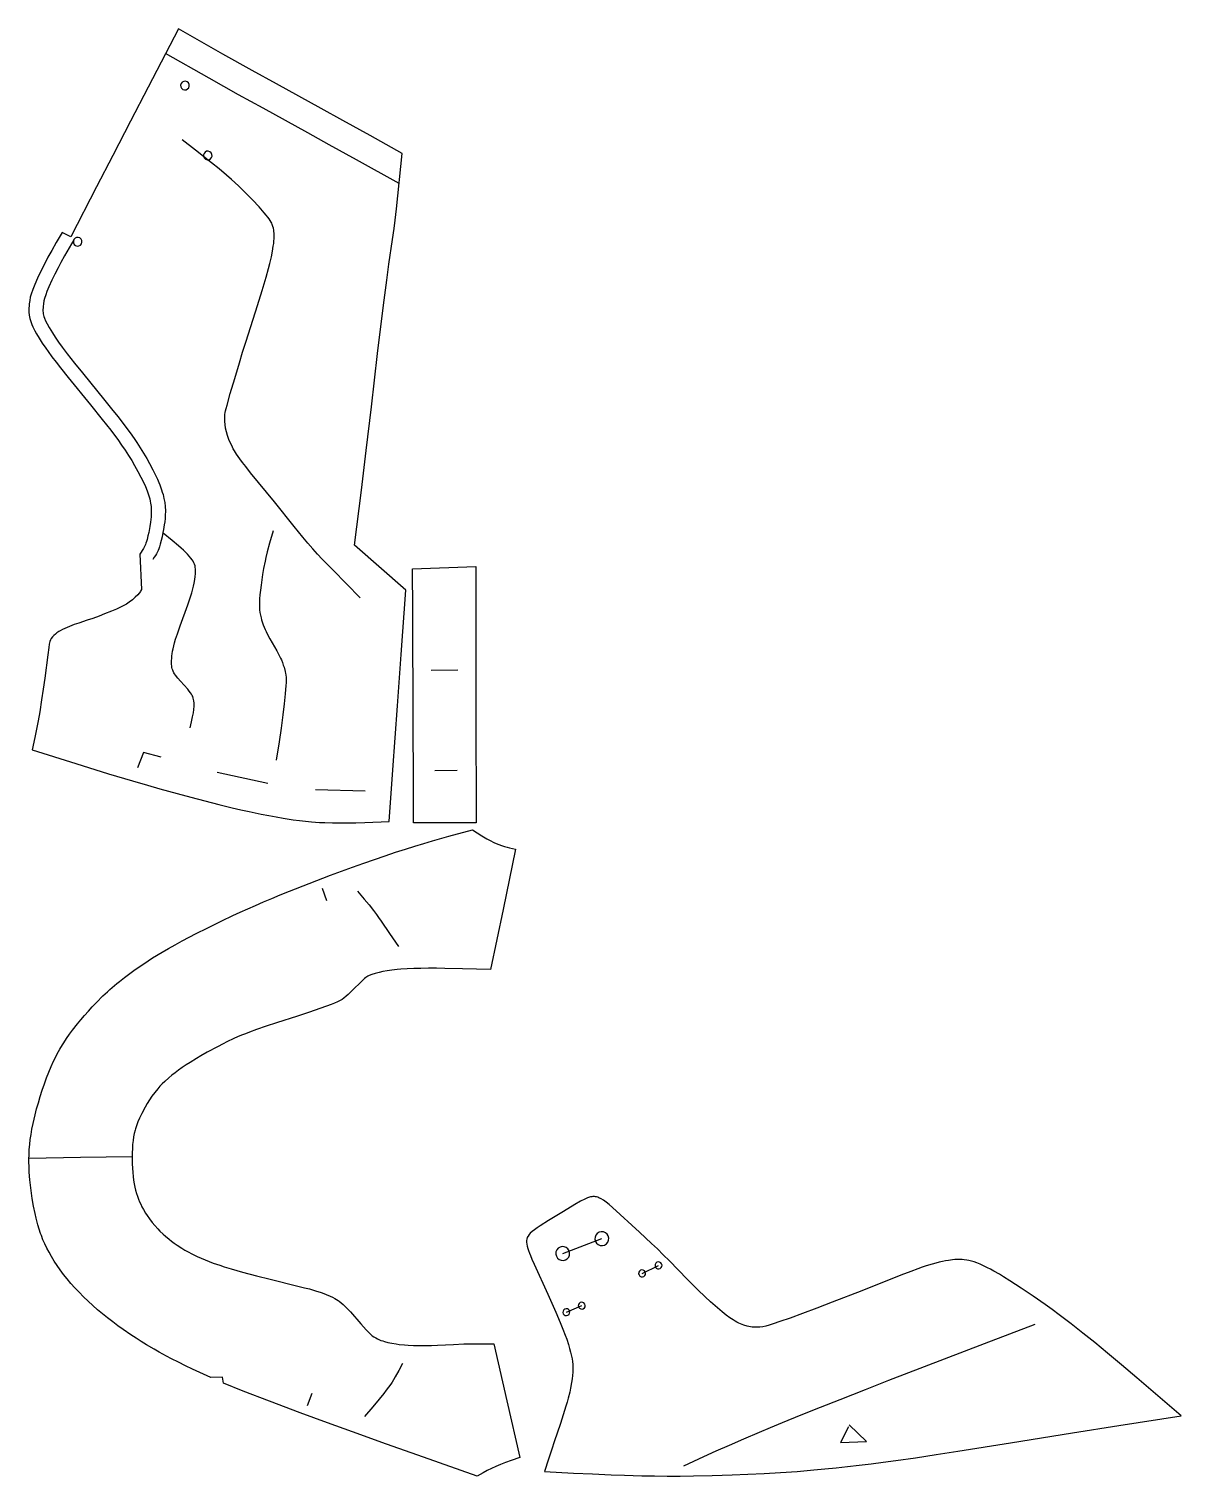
# Model space of a CAD drawing. Extents: x 1 to 332, y 1 to 961.
# Drawn here: x 1 to 332.4, y 1 to 417.3 of the extents above; entities that cross this region are included whole.
import ezdxf

# ---------------------------------------------------------------- set-up
doc = ezdxf.new("R2010")
doc.units = 0

msp = doc.modelspace()

# ---------------------------------------------------------------- linework, layer by layer
for points in [[(104.579842, 189.357101), (105.641716, 204.134064), (106.969139, 222.605392), (108.030937, 237.382416), (109.35836, 255.853668), (94.670387, 268.832184), (96.630157, 284.671936), (98.009377, 296.054535), (99.493515, 308.626953), (101.286011, 323.970764), (102.491173, 334.05249), (103.14476, 339.297577), (103.908279, 345.068909), (104.559685, 349.671875), (105.601563, 356.755615), (106.030235, 359.920929), (106.324371, 362.314362), (106.688591, 365.531555), (108.331947, 381.497009), (99.126793, 386.634827), (91.265541, 391.002014), (85.035622, 394.43985), (72.188354, 401.488434), (65.213516, 405.34967), (56.753437, 410.099213), (44.018906, 417.319519), (35.297577, 400.574982), (30.219921, 390.798126), (25.127968, 380.949829), (20.436874, 371.86264), (13.008203, 357.515778), (10.50914, 358.775543), (8.857734, 355.913361), (7.536328, 353.575775), (6.471875, 351.628113), (5.456563, 349.689362), (4.511015, 347.799988), (3.5, 345.666473), (2.657812, 343.752655), (2.095078, 342.334137), (1.657109, 341.054443), (1.395547, 340.116547), (1.21, 339.24234), (1.06875, 338.212585), (1.023047, 337.614532), (0.999922, 337.02179), (1.005391, 335.819275), (1.075859, 334.95874), (1.149375, 334.493439), (1.256875, 333.996796), (1.495312, 333.180084), (1.845937, 332.259369), (2.152187, 331.578125), (2.724297, 330.453583), (3.17625, 329.641937), (3.951719, 328.343445), (4.834609, 326.961792), (5.81375, 325.512573), (6.514453, 324.516785), (7.629922, 322.989441), (8.816953, 321.423431), (10.071796, 319.814606), (12.302813, 317.0271), (18.717577, 309.151703), (22.076796, 304.982025), (24.53289, 301.854126), (25.581171, 300.477325), (26.529531, 299.198517), (27.6675, 297.607269), (28.697733, 296.097412), (29.656952, 294.6203), (30.556562, 293.166077), (31.394766, 291.744751), (32.353123, 290.030151), (33.208984, 288.401642), (33.820232, 287.157196), (34.495937, 285.653107), (34.968437, 284.474518), (35.382263, 283.303284), (35.565392, 282.713745), (35.72961, 282.116394), (35.872654, 281.507263), (35.992264, 280.882324), (36.122734, 279.906555), (36.187576, 278.87265), (36.179138, 277.767639), (36.132732, 276.99295), (36.05867, 276.200928), (35.96172, 275.403595), (35.784142, 274.224365), (35.442265, 272.405853), (35.236248, 271.469849), (34.986092, 270.462341), (34.814766, 269.86554), (34.652969, 269.377167), (34.496094, 268.972168), (34.340157, 268.625549), (34.12656, 268.211945), (33.903439, 267.825775), (32.863281, 266.249359), (33.356171, 256.096008), (33.211407, 255.778976), (33.063904, 255.506317), (32.732655, 255.030853), (32.304844, 254.543427), (31.598906, 253.85289), (30.753984, 253.11586), (29.848436, 252.407257), (29.033438, 251.853745), (28.263046, 251.404922), (27.320936, 250.923981), (26.145781, 250.386398), (24.73, 249.787643), (22.76914, 249.006241), (21.179062, 248.401794), (19.340937, 247.735855), (17.77375, 247.201096), (15.345937, 246.401871), (14.018203, 245.940231), (12.651796, 245.422104), (11.333281, 244.862656), (10.604531, 244.514679), (9.947266, 244.162186), (9.557656, 243.926636), (9.044219, 243.576096), (8.608516, 243.233429), (8.133359, 242.797501), (7.760781, 242.396408), (7.407578, 241.951706), (7.292109, 241.765076), (7.186328, 241.547729), (7.039453, 241.125931), (6.847734, 240.292572), (6.693203, 239.38765), (6.388203, 237.21991), (5.537578, 230.554062), (5.103594, 227.338821), (4.656015, 224.302338), (4.104453, 220.906876), (3.635391, 218.282654), (3.159922, 215.834991), (2.679922, 213.52124), (1.906797, 209.96875), (14.441953, 205.992966), (23.896719, 203.049911), (30.799686, 200.976563), (35.119453, 199.722885), (38.626797, 198.728668), (43.657734, 197.336868), (47.601719, 196.274994), (51.605076, 195.226166), (55.589451, 194.216248), (59.476406, 193.270782), (61.975468, 192.688904), (64.385857, 192.150696), (67.836563, 191.424911), (70.028671, 190.994995), (72.135231, 190.60788), (74.157265, 190.263351), (77.034454, 189.825699), (78.849998, 189.586319), (80.584923, 189.388428), (82.243515, 189.230148), (84.604683, 189.058594), (86.105392, 188.982803), (88.265388, 188.917725), (90.338982, 188.899765), (92.351791, 188.916245), (94.981873, 188.971786), (97.572495, 189.053741), (104.579842, 189.357101)], [(107.440079, 372.832947), (95.234764, 379.645447), (87.390549, 384.003265), (81.179062, 387.430603), (68.327026, 394.482178), (61.318047, 398.36203), (52.822422, 403.131409), (40.321014, 410.219666)], [(46.016327, 402.269531), (45.529842, 402.233276), (45.094376, 402.013885), (44.776016, 401.644379), (44.62328, 401.181091), (44.659451, 400.694824), (44.878906, 400.259216), (45.24836, 399.940918), (45.711639, 399.788116), (46.197968, 399.824219), (46.633514, 400.043884), (46.951874, 400.413269), (47.104607, 400.876404), (47.068516, 401.362946), (46.848904, 401.798431), (46.47945, 402.116699), (46.016327, 402.269531)], [(96.315308, 253.673981), (88.389214, 261.68399), (86.689529, 263.424927), (85.377655, 264.796234), (84.031326, 266.239838), (82.647964, 267.769989), (81.225075, 269.401093), (79.762108, 271.140533), (77.256485, 274.22171), (71.645699, 281.236938), (64.763596, 289.612793), (63.344608, 291.391388), (62.430546, 292.582184), (61.631092, 293.672729), (61.155075, 294.354523), (60.719997, 295.007416), (60.135235, 295.946259), (59.784687, 296.554199), (59.308437, 297.453979), (58.887108, 298.342499), (58.519375, 299.216492), (58.110466, 300.352814), (57.791641, 301.448029), (57.559921, 302.493988), (57.409294, 303.483887), (57.33078, 304.413361), (57.315544, 304.853973), (57.319843, 305.482971), (57.390156, 306.445709), (57.475937, 307.016632), (57.559372, 307.434906), (57.734375, 308.171173), (57.981716, 309.100616), (58.919765, 312.411255), (60.177578, 316.750549), (61.524452, 321.269287), (62.452576, 324.304596), (63.464607, 327.54187), (66.731094, 337.760529), (68.083748, 342.068756), (69.236404, 345.918182), (69.920624, 348.392487), (70.29258, 349.847504), (70.737968, 351.766327), (71.064377, 353.401703), (71.290314, 354.790924), (71.394058, 355.598816), (71.466721, 356.325134), (71.513046, 356.980133), (71.535309, 357.571625), (71.535393, 358.106873), (71.514763, 358.592651), (71.475311, 359.036407), (71.418671, 359.44516), (71.305313, 360.007965), (71.162888, 360.532013), (70.989609, 361.044373), (70.841248, 361.398041), (70.652809, 361.776001), (70.412346, 362.190369), (70.107811, 362.653656), (69.727577, 363.178131), (69.259529, 363.775848), (68.691795, 364.459534), (67.221169, 366.119354), (65.333122, 368.121857), (64.254219, 369.221252), (63.096874, 370.369598), (61.233044, 372.157166), (59.242031, 373.985931), (57.858356, 375.207794), (55.714844, 377.030151), (53.502888, 378.841858), (51.237106, 380.644836), (48.932186, 382.441711), (45.043594, 385.428741)], [(52.59586, 382.149994), (52.109531, 382.113892), (51.673985, 381.894379), (51.355625, 381.524994), (51.202888, 381.061707), (51.239059, 380.575317), (51.458515, 380.139832), (51.828045, 379.821411), (52.291248, 379.668579), (52.777576, 379.704834), (53.213123, 379.924377), (53.531483, 380.293884), (53.684219, 380.757019), (53.648125, 381.243439), (53.428593, 381.678894), (53.059063, 381.997192), (52.59586, 382.149994)], [(13.911172, 356.668274), (11.267812, 352.049744), (10.216249, 350.138519), (9.411718, 348.621002), (8.469766, 346.770142), (7.620937, 345.021942), (6.759375, 343.137115), (6.190703, 341.786163), (5.829609, 340.839691), (5.486953, 339.80484), (5.293593, 339.081177), (5.139688, 338.283051), (5.049453, 337.432251), (5.014688, 336.235229), (5.051094, 335.656006), (5.100937, 335.331543), (5.180078, 334.974518), (5.294844, 334.577972), (5.45125, 334.135071), (5.777891, 333.3685), (6.22875, 332.464539), (6.801797, 331.431396), (7.744218, 329.878113), (8.576015, 328.599915), (9.5075, 327.240631), (10.531718, 325.81485), (12.031328, 323.822968), (14.102812, 321.183746), (16.369921, 318.371399), (22.843203, 310.416412), (24.771797, 308.019745), (26.542343, 305.787811), (28.099922, 303.779205), (29.139608, 302.402405), (30.087109, 301.112488), (31.235468, 299.48938), (32.031796, 298.316101), (33.035, 296.772888), (33.980232, 295.247101), (34.866093, 293.747406), (35.691406, 292.282562), (36.636093, 290.513519), (37.321953, 289.144745), (37.947029, 287.79834), (38.37664, 286.792114), (38.644844, 286.118591), (39.138046, 284.754608), (39.361641, 284.059357), (39.566639, 283.35141), (39.83242, 282.259827), (40.039219, 281.124054), (40.177029, 279.934692), (40.235622, 278.68219), (40.206249, 277.359589), (40.140858, 276.448975), (40.045311, 275.52951), (39.924999, 274.613678), (39.709766, 273.273743), (39.55117, 272.421173), (39.304295, 271.234436), (39.063046, 270.19516), (38.764843, 269.061493), (38.555157, 268.371796), (38.353046, 267.792419), (38.15461, 267.298889), (37.956017, 266.866486), (37.685154, 266.3461), (37.406406, 265.868042), (37.050076, 265.312714), (36.616482, 264.679291)], [(15.171016, 357.352661), (14.684531, 357.316559), (14.249063, 357.097015), (13.930703, 356.72757), (13.777968, 356.264282), (13.81414, 355.778046), (14.033593, 355.342499), (14.403047, 355.024048), (14.866328, 354.871307), (15.352656, 354.907501), (15.788203, 355.127014), (16.10664, 355.496552), (16.259296, 355.959686), (16.223204, 356.446075), (16.003593, 356.881561), (15.63414, 357.199921), (15.171016, 357.352661)], [(47.328125, 216.208191), (47.766094, 218.002106), (48.087654, 219.446793), (48.291405, 220.540771), (48.42836, 221.557419), (48.48914, 222.482178), (48.480469, 223.312805), (48.411091, 224.048035), (48.356251, 224.379456), (48.252029, 224.830933), (48.12328, 225.230072), (47.967499, 225.58992), (47.781094, 225.926407), (47.478279, 226.365936), (47.105389, 226.829834), (46.655937, 227.351563), (44.613201, 229.635315), (43.832188, 230.537888), (43.155079, 231.405228), (42.867107, 231.830002), (42.697109, 232.111084), (42.478046, 232.531708), (42.356327, 232.816162), (42.209217, 233.260773), (42.13414, 233.576096), (42.054688, 234.089523), (42.023438, 234.465775), (42.008827, 234.874756), (42.017342, 235.559998), (42.066483, 236.344833), (42.127579, 236.930145), (42.215626, 237.569916), (42.334297, 238.268036), (42.487186, 239.028595), (42.67828, 239.855621), (42.911015, 240.753036), (43.189297, 241.725067), (43.692188, 243.318359), (44.476093, 245.604919), (46.680077, 251.652969), (47.278671, 253.34726), (47.837734, 255.06781), (48.167343, 256.237579), (48.363983, 257.054382), (48.530155, 257.861542), (48.712967, 258.948029), (48.816326, 259.750763), (48.886326, 260.5242), (48.918827, 261.250946), (48.909843, 261.91391), (48.855389, 262.497742), (48.7925, 262.845306), (48.657032, 263.319122), (48.471016, 263.75412), (48.232655, 264.171021), (47.940468, 264.590302), (47.592812, 265.032349), (47.040936, 265.676086), (46.560154, 266.198029), (46.021172, 266.751556), (45.423359, 267.334686), (44.766327, 267.945374), (44.049843, 268.581726), (42.187733, 270.145782), (39.570858, 272.249451)], [(71.216873, 272.906647), (70.223671, 269.401703), (69.551636, 266.84967), (69.175232, 265.283661), (68.938751, 264.221008), (68.506798, 262.048676), (68.221558, 260.409149), (67.971245, 258.800995), (67.757187, 257.260864), (67.580933, 255.824921), (67.444061, 254.529678), (67.34758, 253.399765), (67.29187, 252.412262), (67.277031, 251.532959), (67.289841, 250.989761), (67.343201, 250.213821), (67.437424, 249.454056), (67.57312, 248.677338), (67.754059, 247.869141), (67.903046, 247.311325), (68.173828, 246.44429), (68.388596, 245.844833), (68.633049, 245.227341), (68.908981, 244.590775), (69.218513, 243.934753), (69.561714, 243.259293), (70.322891, 241.869293), (72.297966, 238.426788), (72.803047, 237.479996), (73.362419, 236.31781), (73.598122, 235.778198), (73.903824, 235.018036), (74.159996, 234.314056), (74.375313, 233.662964), (74.712814, 232.488907), (74.835236, 231.899445), (74.897026, 231.473038), (74.956642, 230.747498), (74.97258, 230.185379), (74.957497, 229.189056), (74.919762, 228.402176), (74.732574, 226.013428), (74.434219, 223.163818), (74.052422, 220.032333), (73.521408, 216.139999), (72.939842, 212.210861), (72.123283, 206.943436)], [(111.633438, 188.899521), (111.572342, 205.148819), (111.541718, 213.273438), (111.495934, 225.460464), (111.434761, 241.709763), (111.404213, 249.834366), (111.358276, 262.021393), (129.540939, 262.710449), (129.553436, 246.308044), (129.559677, 238.106873), (129.569138, 225.804993), (129.581711, 209.402573), (129.587967, 201.201324), (129.597336, 188.899521), (111.633438, 188.899521)], [(124.351715, 232.840927), (116.656563, 232.709213)], [(39.023201, 207.835541), (33.985313, 209.194687), (32.211639, 204.748749)], [(124.175621, 204.016006), (117.758202, 203.883438)], [(69.740471, 200.248672), (55.13242, 203.446793)], [(97.668594, 198.004608), (83.41375, 198.382889)], [(129.940933, 1), (114.463203, 6.449297), (103.879761, 10.198125), (94.041794, 13.720156), (86.908745, 16.312656), (79.050232, 19.215858), (70.178589, 22.556406), (62.633202, 25.456406), (56.951641, 27.70414), (56.679764, 29.462734), (53.302498, 29.374531), (48.06406, 31.780077), (46.067032, 32.728905), (44.039219, 33.721951), (41.972263, 34.771328), (40.568359, 35.508125), (38.424141, 36.67453), (36.973125, 37.493984), (34.770779, 38.788124), (33.289608, 39.695), (31.80117, 40.638203), (30.308359, 41.618435), (28.066952, 43.159763), (26.575703, 44.235157), (25.09289, 45.346249), (23.624453, 46.489998), (22.176094, 47.663124), (20.753906, 48.862576), (19.363672, 50.085155), (18.011406, 51.327812), (16.70289, 52.587265), (15.44414, 53.860466), (14.240078, 55.144295), (13.093203, 56.434998), (12.004766, 57.729141), (10.976171, 59.023045), (10.008828, 60.313278), (9.104297, 61.595936), (8.263906, 62.867733), (7.489219, 64.124924), (6.781484, 65.363983), (6.140937, 66.583282), (5.563047, 67.789139), (5.04164, 68.990311), (4.571015, 70.195076), (4.352812, 70.801483), (3.947187, 72.02758), (3.577344, 73.278358), (3.076797, 75.219765), (2.770781, 76.569763), (2.343047, 78.68898), (1.958437, 80.897186), (1.730547, 82.402031), (1.438047, 84.68367), (1.279922, 86.206329), (1.104766, 88.468124), (1.033203, 89.94648), (1.000937, 91.393356), (1, 92.107574), (1.030078, 93.52523), (1.10375, 94.938904), (1.222891, 96.361168), (1.389219, 97.804527), (1.604531, 99.281479), (1.870547, 100.804527), (2.188984, 102.386169), (2.767734, 104.890388), (3.217578, 106.63578), (3.713203, 108.419449), (4.249922, 110.222031), (4.823281, 112.02375), (5.428594, 113.805313), (6.061172, 115.547104), (6.716406, 117.229607), (7.389765, 118.833359), (8.077969, 120.344292), (8.428203, 121.066948), (9.143281, 122.454994), (9.880781, 123.777573), (10.644218, 125.047653), (11.036797, 125.667183), (11.846093, 126.883278), (12.690234, 128.079834), (13.573047, 129.269836), (14.977265, 131.070938), (15.970469, 132.292419), (17.009531, 133.526718), (18.094921, 134.769211), (19.226797, 136.015381), (20.405233, 137.260391), (22.260859, 139.115936), (23.556953, 140.338272), (24.222656, 140.943283), (24.900234, 141.543518), (26.29125, 142.727966), (27.005077, 143.312805), (28.469843, 144.468903), (29.985312, 145.608826), (31.552891, 146.734848), (34.004452, 148.402817), (36.580154, 150.052185), (39.284451, 151.69046), (41.159531, 152.779678), (43.087029, 153.865692), (45.060547, 154.94664), (47.073357, 156.020706), (49.118984, 157.086395), (52.234844, 158.665146), (56.443123, 160.723984), (59.615154, 162.227264), (61.748749, 163.214844), (66.139763, 165.183594), (68.432579, 166.177887), (70.813667, 167.187347), (73.300858, 168.218674), (75.911636, 169.278122), (81.56633, 171.504684), (87.71328, 173.839996), (94.091095, 176.181488), (97.282341, 177.321487), (100.429916, 178.423279), (103.500313, 179.47374), (106.459763, 180.459534), (109.28273, 181.371246), (111.977028, 182.213593), (114.558746, 182.995468), (117.043983, 183.725464), (121.789291, 185.064285), (128.585541, 186.899521), (131.232651, 185.216019), (132.7043, 184.308197), (133.615616, 183.80249), (134.676636, 183.293198), (135.397568, 182.980301), (136.172104, 182.666718), (136.968048, 182.368744), (137.75351, 182.10257), (138.50351, 181.879761), (139.220551, 181.694214), (140.930695, 181.323441), (137.367661, 164.010849), (133.804535, 146.698273), (125.736168, 146.953979), (120.622185, 147.066162), (118.204369, 147.091644), (115.903282, 147.091324), (113.727264, 147.063675), (111.681953, 147.007492), (109.773041, 146.921478), (108.006401, 146.804688), (106.910469, 146.709137), (105.393204, 146.53891), (104.028358, 146.3414), (102.813828, 146.125229), (101.747574, 145.898911), (100.55336, 145.596634), (99.614372, 145.312424), (98.897186, 145.042969), (98.451874, 144.821716), (98.176872, 144.652573), (97.905464, 144.458206), (97.479141, 144.104691), (96.994057, 143.656723), (93.698982, 140.395935), (92.845154, 139.58046), (92.271873, 139.063904), (91.564064, 138.484848), (91.047577, 138.11586), (90.519608, 137.788284), (89.760307, 137.393509), (88.90078, 137.021332), (87.939606, 136.656403), (81.661247, 134.487961), (78.244843, 133.339066), (72.203979, 131.376709), (69.256248, 130.402893), (66.406876, 129.424759), (64.444138, 128.712967), (63.241093, 128.252335), (62.106403, 127.796791), (61.023201, 127.33976), (59.974766, 126.875153), (57.915234, 125.897888), (56.870388, 125.372574), (55.237343, 124.521324), (52.281326, 122.912422), (50.428669, 121.858276), (49.190701, 121.130623), (47.365391, 120.016327), (46.190624, 119.266716), (45.066406, 118.518593), (44.006641, 117.777573), (43.01664, 117.0457), (42.093124, 116.321869), (41.232342, 115.604607), (40.050232, 114.537811), (39.329372, 113.83062), (38.658047, 113.125), (38.032341, 112.419449), (37.171169, 111.358124), (36.392109, 110.292107), (35.683826, 109.22406), (35.035233, 108.157188), (34.434998, 107.094688), (33.511875, 105.34211), (32.82164, 103.950233), (32.340546, 102.872421), (31.9025, 101.727264), (31.63953, 100.909683), (31.517889, 100.480782), (31.296406, 99.576401), (31.106483, 98.601563), (30.951094, 97.546562), (30.831249, 96.415077), (30.745937, 95.223671), (30.694139, 93.989845), (30.676718, 92.097183), (30.703749, 90.832657), (30.760389, 89.586327), (30.845703, 88.375076), (30.958359, 87.21656), (31.097578, 86.123985), (31.262968, 85.095314), (31.454374, 84.124451), (31.671719, 83.205391), (31.914764, 82.331955), (32.183437, 81.498276), (32.477501, 80.69812), (32.796875, 79.925545), (33.141327, 79.17453), (33.510624, 78.439842), (33.903984, 77.720001), (34.537186, 76.666328), (34.986797, 75.980309), (35.700077, 74.974373), (36.4575, 73.993752), (37.255859, 73.036324), (38.094376, 72.099922), (38.679531, 71.486481), (39.603748, 70.582031), (40.25531, 69.988907), (41.293201, 69.112892), (42.029842, 68.537498), (42.805702, 67.968674), (43.623749, 67.40609), (44.931641, 66.574684), (45.856014, 66.029999), (46.82156, 65.494217), (47.82703, 64.968201), (49.408516, 64.19976), (50.510311, 63.702499), (51.649063, 63.218437), (52.823593, 62.748436), (54.031719, 62.292732), (55.898201, 61.634922), (57.173046, 61.212734), (59.121326, 60.602497), (62.431484, 59.642735), (66.430939, 58.575779), (70.339844, 57.598125), (78.367027, 55.669609), (80.302109, 55.183907), (81.665855, 54.822342), (83.384064, 54.331093), (85.005074, 53.814297), (85.781326, 53.539841), (86.534294, 53.250626), (87.619919, 52.783047), (88.313904, 52.444294), (88.983749, 52.080624), (89.943047, 51.481716), (90.250542, 51.266403), (90.847183, 50.811172), (91.420776, 50.327263), (91.973282, 49.819687), (92.766327, 49.024921), (93.52195, 48.20578), (96.483826, 44.779373), (97.984375, 43.092655), (98.847107, 42.182655), (99.424995, 41.645313), (99.754135, 41.383045), (100.218437, 41.065781), (100.759766, 40.745937), (101.245781, 40.488045), (101.820313, 40.22039), (102.261017, 40.040154), (102.753746, 39.861092), (103.303673, 39.685467), (104.247108, 39.433357), (105.347572, 39.201405), (106.606873, 38.995857), (107.52359, 38.875782), (108.996246, 38.723984), (110.032501, 38.643517), (111.650391, 38.556953), (112.760544, 38.523907), (114.455391, 38.514297), (116.746948, 38.56953), (118.482574, 38.646091), (123.145935, 38.890545), (126.058357, 38.99242), (129.537582, 39.031952), (134.738831, 38.998047), (138.443039, 22.648281), (142.14711, 6.298515), (139.657654, 5.430156), (138.075928, 4.856719), (136.609604, 4.291094), (135.265305, 3.728672), (134.011322, 3.157031), (132.814606, 2.563906), (131.651794, 1.947734), (129.940933, 1)], [(86.640152, 166.491486), (85.393204, 170.024139)], [(95.454689, 169.310776), (97.467422, 166.935623), (98.831947, 165.291092), (100.080856, 163.728516), (100.968361, 162.557419), (101.57531, 161.719452), (102.331558, 160.635315), (104.727028, 157.089691), (107.31945, 153.306717)], [(30.637421, 92.85836), (15.858671, 92.600388), (1.079844, 92.342422)], [(149.304535, 2.295469), (157.629913, 1.873437), (163.092972, 1.613281), (168.425385, 1.385234), (172.307495, 1.242969), (177.299454, 1.101016), (180.953903, 1.033437), (184.600067, 1.000078), (188.300156, 1.001875), (192.116089, 1.039844), (197.490936, 1.148281), (203.250626, 1.326641), (207.774918, 1.510703), (212.428192, 1.741797), (217.169128, 2.022969), (221.955933, 2.357812), (226.751877, 2.749609), (229.961014, 3.044765), (233.197968, 3.36875), (236.478973, 3.723281), (239.820068, 4.109922), (243.237106, 4.530313), (246.746475, 4.985859), (250.364059, 5.478281), (256.027802, 6.289297), (261.984985, 7.18375), (268.189301, 8.14625), (283.337189, 10.564843), (301.132172, 13.413047), (314.517883, 15.522109), (332.381775, 18.312656), (324.396484, 25.198671), (319.641724, 29.276014), (315.22406, 33.029842), (311.229614, 36.374374), (307.570374, 39.378044), (304.114532, 42.147888), (300.731628, 44.789764), (297.34375, 47.362888), (295.303833, 48.87336), (293.256958, 50.357342), (289.826782, 52.768669), (286.39679, 55.081093), (283.10553, 57.207657), (281.266785, 58.35117), (280.120087, 59.044609), (278.545135, 59.964764), (277.604462, 60.490704), (276.746643, 60.949688), (275.5961, 61.52586), (274.582245, 61.985153), (273.675293, 62.347656), (272.845306, 62.633358), (272.0625, 62.862343), (271.299683, 63.046326), (270.790863, 63.143513), (270.010376, 63.249218), (269.46875, 63.292187), (268.902344, 63.312187), (268.304199, 63.30875), (267.333191, 63.257889), (266.627716, 63.192341), (265.476013, 63.041405), (264.644135, 62.902344), (263.75946, 62.72945), (262.820862, 62.520546), (261.826874, 62.273045), (260.776489, 61.984608), (259.092255, 61.469921), (257.895142, 61.06945), (256.637573, 60.624531), (254.635544, 59.879608), (251.745468, 58.75531), (240.592178, 54.320389), (232.079056, 51.008282), (227.599915, 49.299141), (223.525223, 47.772655), (219.953583, 46.466717), (216.978821, 45.41703), (215.081482, 44.783047), (213.912186, 44.424141), (212.913589, 44.155544), (212.04335, 43.968437), (211.259064, 43.854141), (210.763123, 43.81406), (210.274216, 43.799919), (209.542175, 43.824139), (209.054764, 43.86953), (208.56749, 43.937656), (208.080536, 44.027813), (207.593506, 44.139454), (206.619766, 44.424454), (205.643982, 44.788982), (205.147034, 45.007889), (204.63414, 45.261093), (204.097031, 45.556091), (203.527969, 45.900467), (202.596954, 46.526562), (201.549286, 47.306953), (200.358505, 48.266953), (199.021484, 49.408985), (197.068665, 51.156719), (195.523117, 52.588982), (193.422882, 54.591484), (191.864685, 56.115623), (190.354218, 57.623672), (185.204376, 62.883827), (183.450546, 64.655937), (181.745224, 66.335548), (180.091949, 67.923752), (176.598831, 71.183044), (168.817108, 78.290077), (167.868744, 79.111481), (167.071869, 79.747887), (166.244064, 80.340469), (165.576172, 80.751404), (164.917969, 81.079376), (164.596786, 81.204529), (164.282104, 81.300156), (163.971878, 81.366089), (163.662567, 81.40242), (163.193741, 81.401955), (162.873199, 81.365387), (162.542572, 81.299995), (162.198593, 81.206093), (161.650696, 81.012032), (160.844208, 80.654999), (159.681946, 80.048668), (158.003128, 79.082108), (154.79953, 77.158279), (150.446243, 74.503044), (148.036789, 73.001953), (147.158203, 72.422966), (146.383987, 71.875702), (145.722107, 71.355309), (145.180862, 70.857033), (144.890076, 70.53437), (144.553116, 70.058983), (144.465469, 69.901405), (144.324219, 69.585464), (144.190857, 69.10453), (144.148819, 68.775314), (144.14711, 68.261559), (144.207581, 67.715858), (144.321091, 67.132813), (144.483047, 66.512573), (144.689301, 65.856247), (144.935623, 65.164299), (145.217972, 64.437653), (145.643829, 63.414684), (146.275146, 61.983669), (150.246643, 53.31461), (152.567032, 48.117889), (153.341476, 46.32328), (154.016251, 44.708515), (154.597504, 43.258827), (155.252182, 41.527657), (155.671631, 40.338982), (156.163116, 38.839375), (156.498352, 37.737968), (156.803284, 36.630547), (157.064377, 35.500389), (157.20726, 34.725937), (157.320541, 33.928982), (157.40007, 33.104454), (157.441864, 32.247498), (157.447342, 31.805311), (157.424911, 30.890469), (157.35788, 29.93453), (157.248047, 28.939453), (157.097656, 27.907499), (156.800705, 26.294922), (156.558044, 25.180079), (156.13266, 23.453516), (155.811172, 22.269531), (155.461945, 21.061718), (154.69664, 18.597813), (153.878036, 16.121717), (152.06546, 10.832891), (151.361633, 8.735547), (150.426865, 5.857578), (149.304535, 2.295469)], [(167.758896, 69.473122), (167.607498, 70.080315), (167.27594, 70.611015), (166.796555, 71.013123), (166.2164, 71.247574), (165.592178, 71.291168), (164.985077, 71.139839), (164.454453, 70.808281), (164.052185, 70.328979), (163.81781, 69.748749), (163.774139, 69.124527), (163.925537, 68.517418), (164.257111, 67.986717), (164.736481, 67.584526), (165.316635, 67.350075), (165.940857, 67.306404), (166.547958, 67.457809), (167.078583, 67.789452), (167.48085, 68.268745), (167.715225, 68.848984), (167.758896, 69.473122)], [(156.526169, 65.212029), (156.374847, 65.819214), (156.043274, 66.349846), (155.563904, 66.752106), (154.983749, 66.986481), (154.359528, 67.030151), (153.752335, 66.878746), (153.22171, 66.547188), (152.819443, 66.06781), (152.585068, 65.487656), (152.541397, 64.863434), (152.69281, 64.256248), (153.024368, 63.725624), (153.503754, 63.323437), (154.083908, 63.088982), (154.708115, 63.045391), (155.315308, 63.196716), (155.845932, 63.528278), (156.248199, 64.007736), (156.482574, 64.587814), (156.526169, 65.212029)], [(154.533829, 65.037735), (165.766479, 69.298828)], [(183.093979, 61.693516), (182.984833, 62.068123), (182.74054, 62.372498), (182.398514, 62.560078), (182.01062, 62.602577), (181.636017, 62.493359), (181.331711, 62.249218), (181.144135, 61.907108), (181.101563, 61.519218), (181.210861, 61.144608), (181.455002, 60.840389), (181.797104, 60.652657), (182.184921, 60.610153), (182.559601, 60.719372), (182.863831, 60.963669), (183.051483, 61.305702), (183.093979, 61.693516)], [(178.362961, 59.398514), (178.25383, 59.773125), (178.009521, 60.077419), (177.667496, 60.265156), (177.279602, 60.307575), (176.904999, 60.198437), (176.600693, 59.95414), (176.41304, 59.61203), (176.370544, 59.224216), (176.479767, 58.849686), (176.723984, 58.545311), (177.066086, 58.357655), (177.453903, 58.315155), (177.828506, 58.424374), (178.132813, 58.668591), (178.320465, 59.0107), (178.362961, 59.398514)], [(177.366714, 59.311405), (182.097809, 61.606327)], [(155.573746, 48.158985), (159.996948, 50.024841)], [(160.993195, 50.111954), (160.883987, 50.486561), (160.639755, 50.790859), (160.297653, 50.978592), (159.909836, 51.021015), (159.535156, 50.911873), (159.230927, 50.667576), (159.043198, 50.325466), (159.000778, 49.937656), (159.109924, 49.563126), (159.354218, 49.258747), (159.696243, 49.071095), (160.084137, 49.028591), (160.458664, 49.13781), (160.763046, 49.38203), (160.950623, 49.72414), (160.993195, 50.111954)], [(156.569992, 48.24617), (156.460785, 48.620781), (156.216553, 48.925076), (155.874451, 49.112732), (155.486633, 49.155231), (155.11203, 49.046013), (154.807724, 48.801796), (154.620071, 48.459766), (154.577576, 48.071873), (154.686722, 47.697266), (154.931015, 47.392967), (155.273117, 47.205311), (155.660934, 47.162811), (156.035461, 47.27203), (156.339844, 47.516251), (156.527496, 47.858356), (156.569992, 48.24617)], [(290.35321, 44.594296), (275.758667, 38.997734), (258.530853, 32.417732), (248.232422, 28.449375), (241.495224, 25.825859), (234.22023, 22.966406), (228.614288, 20.740625), (223.04335, 18.504765), (217.654373, 16.312344), (214.235626, 14.901093), (211.005234, 13.548203), (206.52507, 11.634218), (202.415237, 9.837031), (198.596405, 8.131562), (194.989212, 6.492969), (189.231949, 3.842187)], [(108.473434, 33.422031), (107.379219, 31.327421), (106.376091, 29.533592), (105.833824, 28.637812), (105.452728, 28.041016), (105.054214, 27.444921), (104.427887, 26.553905), (103.774529, 25.670156), (103.102341, 24.797266), (101.733902, 23.098906), (99.935463, 20.96039), (97.516327, 18.169687)], [(82.345314, 24.735155), (81.063438, 21.241171)], [(236.755692, 15.190859), (234.464523, 10.666094), (241.925613, 10.942812), (236.897186, 15.767265)]]:
    msp.add_lwpolyline(points)

doc.saveas('drawing.dxf')
